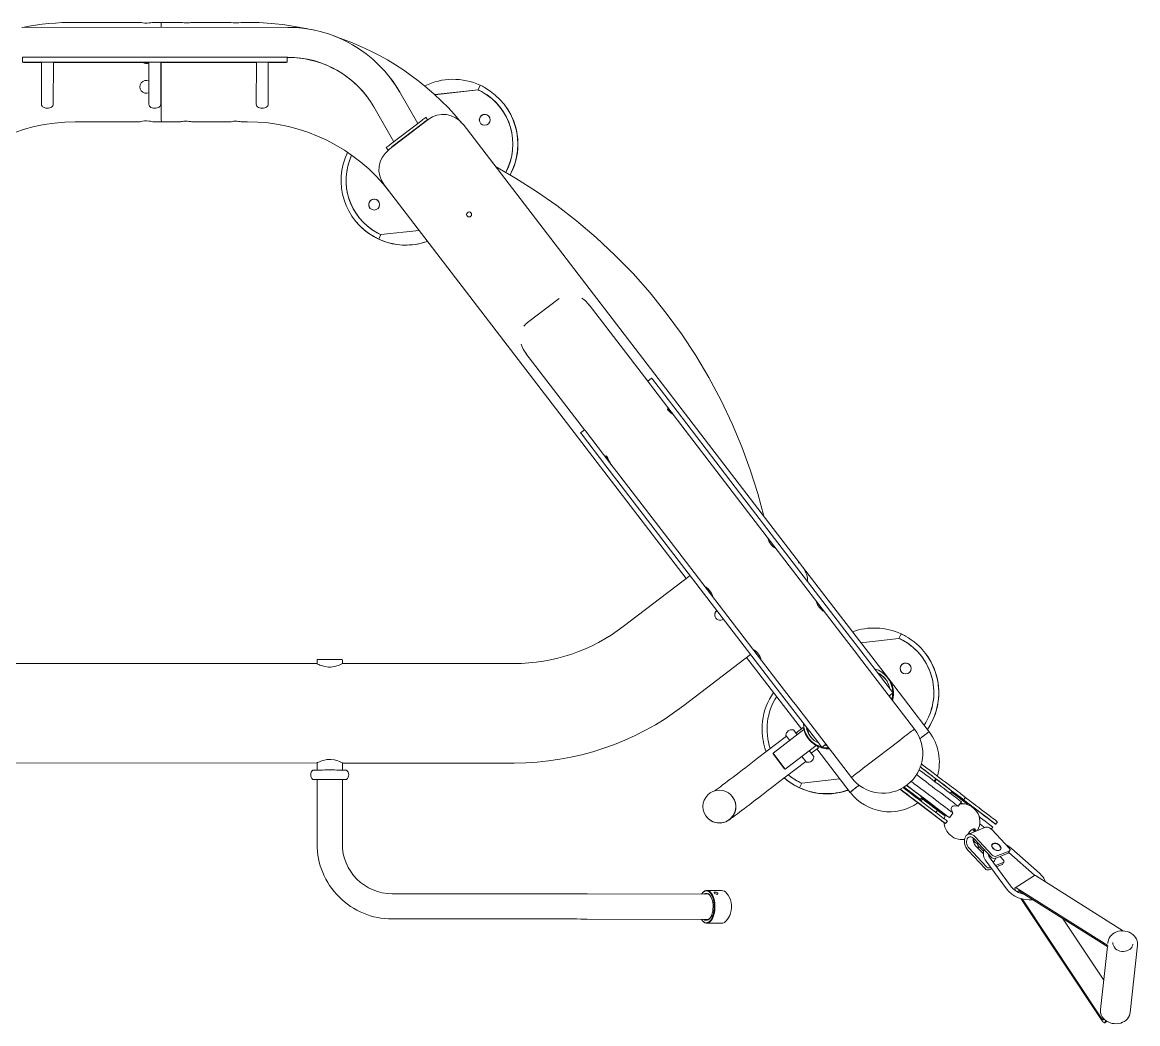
# Model space of a CAD drawing. Header units: millimetres. Extents: x 24547 to 62889, y 34568 to 56011.
# Drawn here: x 57036 to 58156, y 47545 to 48551 of the extents above; entities that cross this region are included whole.
import ezdxf

# ---------------------------------------------------------------- set-up
doc = ezdxf.new("R2010")
doc.units = ezdxf.units.MM

# ---------------------------------------------------------------- blocks, each defined once
blk = doc.blocks.new('kgjhf')
at = {"linetype": 'Continuous', "lineweight": 0}
for p, q in [((71.3, 209), (71.3, -121.1)), ((171.3, -121.1), (171.3, 209)), ((-568.1, -91.7), (-568.1, 175.5)), ((-533, 174.8), (-538, 174.8)), ((-537.9, 174.8), (-537.9, 175.3)), ((-538.1, 149.9), (-538.1, -66.1)), ((-533.1, 149.9), (-533.1, -66.1)), ((-491, 155.9), (-533, 155.8)), ((-533, 143.8), (-490.9, 143.9)), ((-532.8, 47.8), (-532.8, 143.8)), ((-573.1, 121.9), (-573.1, 56.8)), ((-473.1, 56.8), (-473.1, 121.9)), ((-491, 47.9), (-533, 47.8)), ((-573.1, 43.9), (-573.1, 35.3)), ((-573.1, 35.3), (-573.1, 15.7)), ((-533, 35.8), (-490.9, 35.9)), ((-532.8, -60.2), (-532.8, 35.8)), ((-498.3, 35.4), (-532.8, 35.4)), ((-532.8, 35.4), (-498.3, 35.4)), ((-473.1, 35.3), (-473.1, 43.9)), ((-473.1, 15.7), (-473.1, 35.3)), ((-573.1, 4.8), (-573.1, -34.3)), ((-473.1, -34.3), (-473.1, 4.8)), ((-573.1, -45.2), (-573.1, -51.3)), ((-473.1, -51.3), (-473.1, -45.2)), ((-491, -60.1), (-533, -60.2)), ((-533, -72.2), (-490.9, -72.1)), ((-538, -91.2), (-533, -91.2)), ((-537.9, -91.9), (-537.9, -91.2)), ((71.5, -121.3), (67.8, -121.3)), ((71.4, -121.1), (71.5, -121.3)), ((171.2, -121.3), (171.3, -121.1)), ((178.3, -121.3), (171.2, -121.3)), ((252.6, -121.3), (187.8, -121.3)), ((67.8, -146.7), (71.5, -146.7)), ((71.3, -147), (71.3, -319.5)), ((171.2, -146.7), (178.3, -146.7)), ((171.3, -146.9), (171.2, -146.7)), ((171.3, -319.5), (171.3, -147)), ((187.8, -146.7), (252.6, -146.7)), ((-374.6, -158.9), (-374.7, -158.8)), ((-488.1, -178.3), (-453.2, -198.5)), ((-14.3, -492.1), (-409.9, -188.5)), ((-364.1, -223.7), (-359.8, -185.3)), ((-359.8, -185.3), (-355.3, -183.2)), ((-517.2, -194.9), (-517, -195)), ((-445, -193.1), (-475.4, -232.8)), ((-450.3, -194.7), (-474.6, -226.4)), ((-472.3, -228.2), (-447.9, -196.5)), ((-447.2, -190.7), (-444.8, -192.6)), ((-444.8, -192.6), (-444.6, -192.7)), ((302.6, -196.7), (302.6, -361.2)), ((328, -361.2), (328, -196.7)), ((-502.9, -204.5), (-471.6, -222.5)), ((-458.8, -210.8), (-461.2, -214)), ((-461.2, -214), (-458.8, -210.9)), ((-475.3, -232.2), (-477.7, -230.4)), ((-475.3, -232.2), (-475.1, -232.4)), ((-500.5, -239.4), (-505.4, -283)), ((-500.4, -239.4), (-505.3, -283)), ((-470.8, -267.9), (-34.5, -602.7)), ((-382.2, -275.4), (-382.2, -275.4)), ((-378.1, -272.6), (-378.1, -272.6)), ((-505.4, -283), (-509.9, -285.1)), ((-505.3, -283), (-505.4, -283)), ((-490.4, -309.5), (-490.3, -309.6)), ((-295.7, -364.4), (-271.4, -332.7)), ((-163.7, -390.1), (-240.4, -331.2)), ((-160.6, -386.1), (-163.7, -390.1)), ((-162.7, -390.9), (-163.7, -390.1)), ((-130.5, -415.5), (-162.7, -390.9)), ((-160.6, -386.1), (-159.6, -386.9)), ((-127.5, -411.6), (-159.6, -386.9)), ((-289.1, -394.7), (-212.4, -453.5)), ((302.7, -392.6), (303.1, -514.6)), ((328.5, -514.6), (328.1, -392.6)), ((-137.3, -412.1), (-136.8, -411.5)), ((-38.5, -479.8), (-127.5, -411.6)), ((-41.6, -483.8), (-130.5, -415.5)), ((34.1, -429), (-17.3, -496.1)), ((-212.4, -453.5), (-215.4, -457.5)), ((-214.4, -458.3), (-215.4, -457.5)), ((-182.3, -483), (-214.4, -458.3)), ((-212.4, -453.5), (-211.4, -454.3)), ((-179.2, -479), (-211.4, -454.3)), ((-184.7, -473.9), (-184.3, -473.4)), ((-90.3, -547.2), (-179.2, -479)), ((92.5, -580.4), (-38.5, -479.8)), ((-93.3, -551.2), (-182.3, -483)), ((89.5, -584.3), (-41.6, -483.8)), ((62, -557), (113.5, -489.9)), ((225.1, -512.6), (225, -512.5)), ((299.3, -513.1), (299.3, -527.6)), ((302.6, -508.1), (302.2, -508.4)), ((329.3, -508.3), (328.9, -508)), ((332.3, -527.5), (332.3, -513)), ((302.4, -533.1), (301.8, -532.6)), ((332.3, -527.6), (332.3, -527.5)), ((40.8, -647.8), (-90.3, -547.2)), ((205, -538.7), (205, -538.8)), ((37.8, -651.8), (-93.3, -551.2)), ((136.9, -608.1), (65.1, -553)), ((166.5, -564), (144.3, -593)), ((113.2, -596.2), (92.5, -580.4)), ((161.4, -579.6), (137.6, -610.6)), ((162.1, -579.6), (161.4, -579.6)), ((177.3, -591.8), (161.4, -579.6)), ((162.1, -579.6), (177.2, -591.1)), ((110.2, -600.2), (89.5, -584.3)), ((144, -592.8), (148.6, -596.3)), ((153.5, -622.8), (177.3, -591.8)), ((169.7, -612.5), (191.9, -583.5)), ((177.3, -591.8), (177.2, -591.1)), ((-34.5, -602.7), (-34, -603)), ((-34, -603.1), (-26.1, -609.1)), ((-33.9, -603.1), (-33.5, -603.4)), ((112.5, -602), (110.2, -600.2)), ((185.8, -658.3), (112.5, -602)), ((151.2, -625.4), (113.2, -596.2)), ((141.1, -602.5), (135.6, -609.7)), ((142.8, -603.8), (138.2, -600.3)), ((-26.1, -609.1), (85, -694.4)), ((-14.7, -614), (-11.3, -614.2)), ((137.3, -610.9), (135.6, -609.7)), ((146.8, -615.2), (146.2, -614.7)), ((146.3, -615.3), (146.2, -615.3)), ((146.5, -615.5), (146.3, -615.4)), ((146.9, -615.8), (146.5, -615.5)), ((146.9, -615.8), (146.5, -615.5)), ((164.2, -620.2), (158.7, -616)), ((164.5, -608.5), (170, -612.7)), ((187.2, -646.8), (191.6, -608.4)), ((191.6, -608.4), (196.1, -606.3)), ((144.5, -617.1), (144.8, -617.3)), ((154.5, -627.9), (151.2, -625.4)), ((153.4, -623.3), (153.1, -622.8)), ((155.8, -625.1), (153.4, -623.3)), ((155.8, -625.1), (161.3, -618)), ((200.7, -657.1), (157, -623.6)), ((152.4, -632.7), (155.5, -628.7)), ((155.5, -628.7), (154.5, -627.9)), ((61.5, -663.7), (40.8, -647.8)), ((58.5, -667.7), (37.8, -651.8)), ((50.3, -667.7), (46, -706.1)), ((50.3, -667.7), (46, -706.1)), ((98.6, -698.5), (58.5, -667.7)), ((63.8, -665.5), (61.5, -663.7)), ((63.8, -665.5), (137.1, -721.7)), ((173.5, -674), (149.2, -705.8)), ((173.5, -674), (149.2, -705.8)), ((85.4, -694.6), (85.4, -694.7)), ((85.5, -694.7), (86.4, -695.4)), ((87, -692.7), (86.7, -692.5)), ((46, -706.1), (41.4, -708.2)), ((46, -706.1), (46, -706.1)), ((86.4, -695.4), (139.8, -736.4)), ((99.7, -699.3), (98.6, -698.5)), ((100.7, -700.1), (99.7, -699.3)), ((100.7, -700.1), (103.7, -696.1)), ((195.7, -711.5), (194.6, -712.3)), ((229.7, -749.5), (197.6, -707.1)), ((205.3, -729.3), (207.7, -727.5)), ((207.4, -730.2), (209.3, -727.9)), ((61, -732.6), (61.1, -732.7)), ((210.5, -734.2), (210.5, -734.2)), ((187, -743.1), (189.3, -741.4)), ((205.8, -767.6), (187.2, -743)), ((213.4, -740.1), (213.5, -740)), ((220.9, -743.3), (218.6, -744.9)), ((231.2, -751.4), (229.7, -749.5)), ((201.7, -757.7), (200.3, -758.8)), ((214.6, -765.5), (214.2, -762)), ((218.4, -758.9), (221.5, -760.3)), ((221.5, -760.3), (226.2, -756.8)), ((229.7, -754.8), (232, -752.9)), ((205.7, -772.9), (208.1, -771.1)), ((210.2, -768.8), (214.6, -765.5)), ((212.1, -769.6), (211.1, -768.2)), ((212.4, -774.8), (212.9, -774.4)), ((242.9, -775.4), (236, -792.5)), ((237.8, -779.9), (240.2, -782.1)), ((242.2, -777.1), (241.2, -776.2)), ((242.7, -775.8), (242.1, -775.8)), ((263.7, -799.8), (245.4, -782.7)), ((247.4, -781.6), (265.8, -798.7)), ((249.4, -780.7), (250.4, -782)), ((251.4, -781.3), (251.4, -781.3)), ((251.4, -781.3), (251.4, -781.3)), ((251.7, -783.7), (252.2, -784.4)), ((254.3, -783.1), (262.6, -790.9)), ((275.3, -793.7), (256.9, -776.6)), ((259, -775.5), (277.3, -792.7)), ((254.7, -786.2), (259.9, -791.1)), ((255, -786.4), (256.6, -785.2)), ((297.6, -814.1), (269.7, -793.6)), ((230.3, -805.1), (232.7, -803.3)), ((235.6, -800.5), (237.6, -798.9)), ((256.8, -816.9), (238.5, -799.8)), ((254.2, -799.2), (253.3, -799.7)), ((259.7, -816.8), (264.9, -803.8)), ((261.7, -815.7), (267, -802.7)), ((266.6, -803.6), (270, -801.8)), ((266.7, -797.6), (294.6, -818.1)), ((271.2, -810.7), (274.3, -803.2)), ((273.3, -809.7), (275.5, -804.1)), ((276.2, -798.4), (276.5, -797.7)), ((277.5, -799.3), (278.5, -796.6)), ((257.7, -808.2), (258.7, -807.7)), ((259.1, -817.5), (261.1, -816.5)), ((284, -842.2), (261.1, -816.5)), ((268.4, -810.9), (265, -807.7)), ((270.6, -811.5), (272.6, -810.4)), ((257, -819.3), (281.8, -847.2)), ((296.5, -822.9), (284.1, -842.2)), ((354.5, -916), (296.7, -823.9)), ((355.8, -915.9), (300, -827)), ((307.5, -828.7), (430.4, -910.5)), ((307.8, -829.9), (427.3, -909.4)), ((340, -931.9), (284.2, -843.2)), ((327.2, -870.3), (389.5, -911.9)), ((352.7, -915.9), (351, -916.1)), ((418.8, -908.6), (355.6, -915.6)), ((429.6, -913.6), (431.6, -913.4)), ((430.7, -915.3), (432.2, -913.1)), ((353.3, -941), (353.7, -941)), ((354.3, -945.9), (422, -938.5)), ((422, -938.5), (422.3, -938.4)), ((354.3, -945.9), (353.9, -946))]:
    blk.add_line(p, q, dxfattribs=at)
at = {"linetype": 'Continuous', "lineweight": 0, "flags": 128}
for points in [[(-538, 174.8), (-538, 174.6), (-538, 174.1), (-538, 173.2), (-538, 172), (-538.1, 170.4), (-538.1, 168.6), (-538.1, 166.4), (-538.1, 164.1), (-538.1, 161.5), (-538.1, 158.8), (-538.1, 155.9), (-538.1, 152.9), (-538.1, 149.9)], [(-532.8, 155.8), (-532.8, 158.6), (-532.9, 161.3), (-532.9, 163.9), (-532.9, 166.3), (-532.9, 168.4), (-532.9, 170.3), (-532.9, 171.9), (-532.9, 173.1), (-532.9, 174), (-533, 174.6), (-533, 174.8), (-533, 174.6), (-533, 174.1), (-533, 173.2), (-533, 172), (-533.1, 170.4), (-533.1, 168.6), (-533.1, 166.4), (-533.1, 164.1), (-533.1, 161.5), (-533.1, 158.8), (-533.1, 155.9), (-533.1, 152.9), (-533.1, 149.9)], [(-491, 143.9), (-490, 144), (-489.1, 144.4), (-488.5, 144.9), (-488, 145.6), (-487.5, 146.4), (-487.2, 147.4), (-487, 148.7), (-486.9, 150), (-487, 151.3), (-487.2, 152.5), (-487.7, 153.8), (-488.3, 154.6), (-488.9, 155.2), (-489.8, 155.6), (-490.7, 155.9), (-491, 155.8)], [(-533, 90.3), (-533, 90.5), (-533, 91), (-533, 91.9), (-532.9, 93), (-532.9, 94.3), (-532.9, 95.8), (-532.9, 97.2), (-532.9, 98.5), (-533, 99.7), (-533, 100.5), (-533, 101.1), (-533, 101.3), (-533, 101.1), (-533, 100.6), (-533, 99.7), (-533, 98.6), (-533, 97.2), (-533, 95.8), (-533, 94.4), (-533, 93.1), (-533, 91.9), (-533, 91), (-533, 90.5), (-533, 90.3)], [(-573.1, 56.8), (-573.1, 56.5), (-572.8, 55.5), (-572.6, 53.9), (-572.4, 51.9), (-572.3, 49.7), (-572.5, 47.7), (-572.7, 45.9), (-573, 44.6), (-573.1, 43.9), (-573.1, 43.9)], [(-473.2, 43.9), (-473.2, 44), (-473.4, 44.7), (-473.7, 46.1), (-473.9, 47.9), (-474, 50.1), (-474, 52.2), (-473.7, 54.1), (-473.5, 55.6), (-473.2, 56.6), (-473.1, 56.8), (-473.1, 56.8)], [(-491, 35.9), (-490, 36), (-489.1, 36.4), (-488.5, 36.9), (-488, 37.6), (-487.5, 38.4), (-487.2, 39.4), (-487, 40.7), (-486.9, 42), (-487, 43.3), (-487.2, 44.5), (-487.7, 45.8), (-488.3, 46.6), (-488.9, 47.2), (-489.8, 47.6), (-490.7, 47.9), (-491, 47.8)], [(-473.1, 35.3), (-473.1, 35.3), (-473.3, 35.3), (-473.9, 35.3), (-474.8, 35.4), (-476.1, 35.4), (-477.6, 35.4), (-479.5, 35.4), (-481.7, 35.4), (-484.1, 35.4), (-486.6, 35.4), (-489.4, 35.4), (-492.3, 35.4), (-495.3, 35.4), (-498.3, 35.4)], [(-498.3, 35.4), (-495.3, 35.4), (-492.3, 35.4), (-489.4, 35.4), (-486.6, 35.4), (-484.1, 35.4), (-481.7, 35.4), (-479.5, 35.4), (-477.6, 35.4), (-476.1, 35.4), (-474.8, 35.4), (-473.9, 35.3), (-473.3, 35.3), (-473.1, 35.3), (-473.1, 35.3)], [(-573.1, 15.7), (-573.1, 15.7), (-573, 15.1), (-572.8, 13.9), (-572.6, 12.3), (-572.6, 10.5), (-572.6, 8.7), (-572.8, 7.1), (-573, 5.8), (-573.1, 5), (-573.1, 4.8), (-573.1, 4.8)], [(-473.1, 4.8), (-473.2, 5.1), (-473.4, 6), (-473.6, 7.4), (-473.8, 9.1), (-473.8, 10.9), (-473.7, 12.7), (-473.5, 14.1), (-473.3, 15.2), (-473.2, 15.8), (-473.2, 15.7)], [(-533, -17.7), (-533, -17.5), (-533, -17), (-533, -16.1), (-533, -15), (-532.9, -13.7), (-532.9, -12.2), (-532.9, -10.8), (-533, -9.5), (-533, -8.3), (-533, -7.5), (-533, -6.9), (-533, -6.7), (-533, -6.9), (-533, -7.4), (-533, -8.3), (-533, -9.4), (-533, -10.8), (-533, -12.2), (-533, -13.6), (-533, -14.9), (-533, -16.1), (-533, -17), (-533, -17.5), (-533, -17.7)], [(-473.1, -45.2), (-473.2, -44.9), (-473.4, -44), (-473.6, -42.6), (-473.8, -40.9), (-473.8, -39.1), (-473.7, -37.3), (-473.5, -35.9), (-473.3, -34.8), (-473.2, -34.2), (-473.2, -34.3)], [(-538.1, -66.1), (-538.1, -69.1), (-538.1, -72.1), (-538.1, -75), (-538.1, -77.7), (-538.1, -80.3), (-538.1, -82.7), (-538.1, -84.8), (-538.1, -86.7), (-538, -88.3), (-538, -89.5), (-538, -90.5), (-538, -91), (-538, -91.2), (-538, -91.2)], [(-533.1, -66.1), (-533.1, -69.1), (-533.1, -72.1), (-533.1, -75), (-533.1, -77.7), (-533.1, -80.3), (-533.1, -82.7), (-533.1, -84.8), (-533.1, -86.7), (-533, -88.3), (-533, -89.5), (-533, -90.5), (-533, -91), (-533, -91.2), (-533, -91), (-532.9, -90.5), (-532.9, -89.6), (-532.9, -88.4), (-532.9, -86.8), (-532.9, -85), (-532.9, -82.9), (-532.9, -80.5), (-532.9, -77.9), (-532.8, -75.2), (-532.8, -72.3), (-532.8, -72.2)], [(-491, -72.1), (-490, -72), (-489.1, -71.6), (-488.5, -71.1), (-488, -70.4), (-487.5, -69.6), (-487.2, -68.6), (-487, -67.3), (-486.9, -66), (-487, -64.7), (-487.2, -63.5), (-487.7, -62.2), (-488.3, -61.4), (-488.9, -60.8), (-489.8, -60.4), (-490.7, -60.1), (-491, -60.2)], [(67.3, -134), (67.3, -131.9), (67.3, -129.9), (67.3, -128), (67.3, -126.3), (67.3, -124.8), (67.3, -123.6), (67.3, -122.7), (67.3, -122.1), (67.3, -121.8), (67.3, -121.8)], [(71.4, -147), (71.3, -147), (71.7, -146.2), (72.6, -144.3), (73.1, -142.9), (73.7, -141.2), (74.3, -139.2), (74.7, -137), (74.9, -134.9), (74.9, -132.7), (74.4, -129.1), (73.4, -125.8), (72.8, -124.2), (72.2, -122.9), (71.8, -121.9), (71.5, -121.3), (71.3, -121), (71.3, -121.1)], [(171.3, -121.1), (171.3, -121), (170.9, -121.8), (170, -123.7), (169.4, -125.1), (168.8, -126.8), (168.3, -128.7), (167.8, -131), (167.6, -133), (167.7, -135.2), (168.2, -138.9), (169.2, -142.2), (169.8, -143.7), (170.4, -145.1), (170.8, -146.1), (171.2, -146.8), (171.3, -147), (171.3, -147)], [(178.3, -150.4), (178.3, -150.4), (178.3, -150), (178.3, -149.3), (178.3, -148.2), (178.3, -146.8), (178.3, -145.1), (178.3, -143.2), (178.3, -141.1), (178.2, -138.8), (178.2, -136.4), (178.2, -134), (178.2, -131.5), (178.2, -129.1), (178.3, -126.9), (178.3, -124.7), (178.3, -122.8), (178.3, -121.2), (178.3, -119.8), (178.3, -118.7), (178.3, -118), (178.3, -117.7), (178.3, -117.6)], [(178.5, -117.1), (178.5, -117.1), (178.4, -117.3)], [(187.8, -117.6), (187.8, -117.7), (187.8, -118), (187.8, -118.7), (187.8, -119.8), (187.8, -121.2), (187.8, -122.8), (187.8, -124.7), (187.8, -126.9), (187.7, -129.1), (187.7, -131.5), (187.7, -134), (187.7, -136.4), (187.7, -138.8), (187.8, -141.1), (187.8, -143.2), (187.8, -145.1), (187.8, -146.8), (187.8, -148.2), (187.8, -149.3), (187.8, -150), (187.8, -150.4), (187.8, -150.4)], [(187.9, -146.7), (187.9, -147.1), (187.8, -147.5), (187.8, -147.5), (187.8, -147.1), (187.8, -146.4), (187.8, -145.3), (187.8, -143.9), (187.8, -142.3), (187.8, -140.4), (187.8, -138.4), (187.8, -136.2), (187.8, -134), (187.8, -131.7), (187.8, -129.6), (187.8, -127.6), (187.8, -125.7), (187.8, -124.1), (187.8, -122.7), (187.8, -121.6), (187.8, -120.9), (187.8, -120.6), (187.8, -120.6), (187.9, -121), (187.9, -121.3)], [(67.3, -146.2), (67.3, -146.2), (67.3, -145.9), (67.3, -145.3), (67.3, -144.4), (67.3, -143.2), (67.3, -141.7), (67.3, -139.9), (67.3, -138), (67.3, -136), (67.3, -134)], [(-458.8, -210.9), (-457.9, -209.7), (-457.1, -208.7), (-456.4, -207.8), (-455.9, -207.1), (-455.5, -206.6), (-455.4, -206.5), (-455.6, -206.6), (-455.9, -207.1), (-456.4, -207.7), (-457.1, -208.6), (-457.9, -209.7), (-458.8, -210.8)], [(-461.2, -214), (-462.1, -215.1), (-462.9, -216.2), (-463.6, -217.1), (-464.1, -217.8), (-464.5, -218.2), (-464.6, -218.4), (-464.4, -218.2), (-464.1, -217.8), (-463.6, -217.1), (-462.9, -216.2), (-462.1, -215.2), (-461.2, -214)], [(-428.3, -300.5), (-416.7, -320.7), (-403.3, -341.7), (-389, -362.1), (-373.7, -381.9), (-356.9, -401.7), (-339.2, -420.6), (-320.6, -438.8), (-301.2, -456), (-281, -472.2), (-260, -487.6), (-238.4, -501.9), (-216.1, -515.1), (-193.2, -527.3), (-169.7, -538.4), (-146.7, -548), (-123.3, -556.6), (-99.5, -564.1), (-76.9, -570.1)], [(302.6, -361.2), (302.6, -363.6), (302.6, -368), (302.6, -372.4), (302.6, -376.8), (302.6, -381.1), (302.7, -385.2), (302.7, -389.3), (302.7, -392.6)], [(328.1, -392.6), (328.1, -390.5), (328.1, -386.5), (328, -382.4), (328, -378.1), (328, -373.8), (328, -369.4), (328, -365), (328, -361.2)], [(-132.5, -414.8), (-133.3, -414.4), (-135.3, -413.4), (-136.8, -412.5), (-137.4, -411.9), (-137.2, -411.5), (-136.8, -411.5)], [(-184.7, -473.9), (-184.8, -473.8), (-184.7, -473.3), (-184, -473.5), (-183, -474.4), (-181.8, -475.7), (-180.4, -477.2)], [(-5.7, -512.1), (-5.6, -511.9), (-5.5, -511.7), (-5.4, -511.6), (-5.4, -511.6), (-5.4, -511.6), (-5.5, -511.7), (-5.6, -511.8), (-5.8, -512.1)], [(329.3, -508.3), (329.9, -508.8), (331, -509.9), (331.8, -511), (332.2, -512.2), (332.2, -513.4), (331.9, -514.5), (331.3, -515.7), (330.3, -516.8), (329.1, -517.8), (327.5, -518.7), (325.7, -519.5), (323.7, -520.2), (321.5, -520.7), (319.2, -521), (316.8, -521.2), (314.4, -521.2), (312, -521), (309.7, -520.6), (307.5, -520.1), (305.5, -519.5), (303.8, -518.7), (302.2, -517.7), (301, -516.7), (300.1, -515.6), (299.5, -514.5), (299.3, -513.3), (299.4, -512.1), (299.8, -510.9), (300.6, -509.8), (301.8, -508.7), (302.2, -508.4)], [(303, -507.8), (302.1, -508.5), (301, -509.5), (300.2, -510.7), (299.8, -511.8), (299.8, -513), (300.1, -514.2), (300.7, -515.3), (301.7, -516.4), (303, -517.4), (304.6, -518.3), (306.4, -519.1), (308.5, -519.7), (310.7, -520.1), (313, -520.4), (315.4, -520.5), (317.7, -520.5), (320.1, -520.2), (322.3, -519.8), (324.4, -519.2), (326.3, -518.5), (328, -517.7), (329.4, -516.7), (330.5, -515.6), (331.3, -514.5), (331.7, -513.3), (331.7, -512.1), (331.4, -511), (330.8, -509.8), (329.8, -508.7), (328.5, -507.8), (328.4, -507.7)], [(328.4, -510.1), (329, -511.1), (329.3, -512.2), (329.3, -513.3), (328.9, -514.4), (328.1, -515.4), (327, -516.3), (325.7, -517.2), (324, -517.9), (322.2, -518.5), (320.2, -519), (318.1, -519.2), (315.9, -519.3), (313.7, -519.3), (311.6, -519), (309.6, -518.6), (307.7, -518), (306, -517.3), (304.6, -516.5), (303.5, -515.6), (302.7, -514.6), (302.3, -513.5), (302.2, -512.4), (302.4, -511.3), (303, -510.3), (303, -510.2)], [(303, -511.5), (302.8, -511.9), (302.7, -513), (302.8, -514.1), (303.3, -515.1), (304.2, -516.1), (305, -516.8)], [(326.5, -516.7), (327.2, -516.1), (328.1, -515.1), (328.7, -514.1), (328.9, -513), (328.7, -511.9), (328.4, -511.4)], [(199.3, -520.9), (199, -521.3), (197.9, -522.8), (196.5, -524.6), (195, -526.6), (193.3, -528.9), (191.5, -531.3), (189.6, -533.8), (187.5, -536.6), (185.3, -539.5), (183, -542.5), (180.6, -545.6), (178.1, -548.8), (175.6, -552.2), (173, -555.5), (170.4, -558.9), (167.8, -562.4), (166.5, -564)], [(301.9, -524), (301.6, -523.6), (301.3, -523.1), (301.1, -522.5), (301, -521.8), (300.9, -521.2), (301, -520.7), (301.2, -520.4), (301.5, -520.3), (301.8, -520.5), (302.2, -520.8), (302.5, -521.2), (302.8, -521.8), (303, -522.4), (303.1, -523.1), (303, -523.6), (302.8, -524), (302.5, -524.2), (302.2, -524.1), (301.9, -524)], [(191.9, -583.5), (193.3, -581.7), (195.9, -578.2), (198.6, -574.8), (201.1, -571.4), (203.7, -568.1), (206.2, -564.9), (208.5, -561.7), (210.9, -558.7), (213.1, -555.8), (215.2, -553), (217.1, -550.4), (219, -548), (220.7, -545.7), (222.2, -543.7), (223.6, -541.8), (224.9, -540.2), (225.9, -538.7), (226.8, -537.5), (227.6, -536.4), (227.7, -536.4)], [(329.8, -532.5), (329.5, -532.8), (329.4, -532.9)], [(57.7, -560.8), (57.9, -560.6), (58, -560.4), (58.1, -560.3), (58.1, -560.3), (58.1, -560.3), (58, -560.4), (57.9, -560.5), (57.7, -560.8)], [(-53.7, -574.5), (-53.9, -574.7), (-54, -574.9), (-54, -575), (-54.1, -575), (-54, -575), (-54, -574.9), (-53.8, -574.8), (-53.6, -574.5)], [(145, -617.5), (144.5, -617.1), (142.6, -615.9), (140.9, -615), (139.5, -614.4), (138.7, -614.1), (138.7, -614.1), (139.4, -614.3), (140.8, -614.9), (142.6, -615.9), (144.5, -617.1), (144.9, -617.5)], [(146.3, -615.4), (146.6, -615.6), (147.4, -616.2), (148.1, -616.8), (148.5, -617.3), (148.8, -617.5), (148.7, -617.4), (148.4, -617.1), (147.9, -616.6), (147.1, -616), (146.3, -615.3), (146.3, -615.3)], [(9.8, -623.2), (9.6, -623.4), (9.5, -623.6), (9.4, -623.7), (9.4, -623.7), (9.4, -623.7), (9.5, -623.6), (9.6, -623.5), (9.8, -623.2)], [(153.5, -633.4), (153.4, -632.9), (153.3, -631.6)], [(185.8, -658.3), (185.8, -658.3), (185.5, -658.6), (185.1, -659.2), (184.4, -660), (183.5, -661.1), (182.5, -662.5), (181.2, -664.1), (179.9, -665.8), (178.4, -667.7), (176.8, -669.8), (175.2, -671.9), (173.5, -674)], [(185.8, -658.3), (185.8, -658.3), (185.5, -658.6), (185.1, -659.2), (184.4, -660), (183.5, -661.1), (182.5, -662.5), (181.2, -664.1), (179.9, -665.8), (178.4, -667.7), (176.8, -669.8), (175.2, -671.9), (173.5, -674)], [(85.4, -694.7), (85.7, -694.9), (86.6, -695.5), (87.3, -696), (87.9, -696.3), (88.1, -696.5), (88.1, -696.5), (87.7, -696.2), (87.1, -695.9), (86.3, -695.3), (85.5, -694.7), (85.5, -694.7)], [(102.9, -697.2), (104.2, -697), (104.8, -696.9)], [(149.2, -705.8), (147.5, -707.9), (145.9, -710.1), (144.3, -712.1), (142.9, -714), (141.5, -715.8), (140.3, -717.4), (139.3, -718.8), (138.4, -719.9), (137.8, -720.8), (137.4, -721.4), (137.1, -721.7), (137.1, -721.7)], [(149.2, -705.8), (147.5, -707.9), (145.9, -710.1), (144.3, -712.1), (142.9, -714), (141.5, -715.8), (140.3, -717.4), (139.3, -718.8), (138.4, -719.9), (137.8, -720.8), (137.4, -721.4), (137.1, -721.7), (137.1, -721.7)], [(199.3, -721.3), (198.1, -719.7), (197, -718.3), (196, -716.9), (195.1, -715.8), (194.4, -714.8), (193.8, -714), (193.5, -713.6)], [(193.6, -713.8), (194.3, -714.8), (196.7, -717.9), (199.1, -721.1)], [(205.4, -729.2), (206.2, -730.3), (208.4, -733.1), (210.4, -735.9), (212.4, -738.5), (214.2, -740.9), (215.9, -743.1), (217.5, -745.2), (218.8, -747), (220.1, -748.6), (221.1, -750), (221.9, -751.1), (222.5, -751.9), (222.9, -752.5), (223.1, -752.8), (223.1, -752.7), (222.9, -752.4), (222.4, -751.9), (221.8, -751), (220.9, -749.9), (219.8, -748.5), (218.6, -746.8), (217.2, -745), (215.6, -742.9), (213.9, -740.6), (212, -738.2), (210, -735.6), (208, -732.8), (205.8, -730), (203.6, -727.1), (201.4, -724.1), (199.1, -721.1), (196.8, -718.1), (194.6, -715.2), (193.6, -713.8)], [(193.6, -713.8), (194.1, -714.4), (195.7, -716.6), (197.4, -718.9), (199.2, -721.2)], [(201.6, -719.4), (200.5, -717.9), (199.4, -716.5), (198.4, -715.1), (197.5, -713.9), (196.8, -713), (196.2, -712.2), (195.8, -711.7), (195.7, -711.5), (195.7, -711.6), (196, -712), (196.5, -712.6), (197.2, -713.5), (198, -714.6), (199, -715.9), (200.1, -717.3), (201.2, -718.8), (202.3, -720.3), (203.5, -721.8), (204.5, -723.2), (205.5, -724.4), (206.3, -725.5), (207, -726.4), (207.4, -727), (207.7, -727.4), (207.7, -727.4), (207.6, -727.2), (207.2, -726.7), (206.6, -726), (205.8, -725), (204.9, -723.8), (203.9, -722.4), (202.8, -720.9), (201.6, -719.4)], [(195.9, -710.3), (197.8, -712.8), (200.2, -716), (202.7, -719.3), (205.1, -722.5), (207.5, -725.6), (209.9, -728.8), (212.2, -731.8), (214.4, -734.8), (216.6, -737.6), (218.6, -740.2), (220.5, -742.7), (222.2, -745), (223.8, -747.1), (225.2, -749), (226.5, -750.6), (227.5, -752), (228.4, -753.1), (229, -753.9), (229.4, -754.5), (229.6, -754.7), (229.7, -754.8)], [(197.4, -707.3), (197.8, -707.9), (200.2, -711), (202.6, -714.2), (205.1, -717.4), (207.5, -720.7), (209.9, -723.8), (212.3, -727), (214.6, -730), (216.8, -733), (219, -735.8), (221, -738.4), (222.9, -740.9), (224.6, -743.2), (226.2, -745.3), (227.6, -747.2), (228.9, -748.8), (229.9, -750.2), (230.8, -751.3), (231.4, -752.1), (231.8, -752.7), (232, -752.9), (232, -752.9), (231.8, -752.6), (231.3, -752)], [(197.6, -707.2), (198.1, -707.9), (199.1, -709.3), (200, -710.4), (200.7, -711.4), (201.2, -712), (201.5, -712.4), (201.5, -712.4), (201.3, -712.2), (200.9, -711.6), (200.2, -710.8), (199.4, -709.7), (198.5, -708.5), (197.5, -707.2)], [(201.7, -719.5), (200.8, -718.4), (200.1, -717.4), (199.4, -716.5), (199, -715.9), (198.7, -715.5), (198.6, -715.4), (198.8, -715.7), (199.2, -716.2), (199.8, -716.9), (200.5, -717.9), (201.3, -718.9), (202.1, -720.1), (203, -721.1), (203.7, -722.1), (204.2, -722.8), (204.6, -723.3), (204.8, -723.5), (204.7, -723.5), (204.4, -723.1), (203.9, -722.4), (203.3, -721.6), (202.5, -720.6), (201.7, -719.5)], [(172.1, -728.5), (173.9, -731), (176.3, -734.1), (178.8, -737.4), (181.2, -740.6), (183.6, -743.7), (186, -746.9), (188.3, -749.9), (190.5, -752.9), (192.6, -755.7), (194.7, -758.4), (196.6, -760.8), (198.3, -763.1), (199.9, -765.2), (201.3, -767.1), (202.6, -768.7), (203.6, -770.1), (204.4, -771.2), (205.1, -772), (205.5, -772.6), (205.7, -772.8), (205.7, -772.9)], [(180.9, -735.1), (179.8, -733.6), (178.7, -732.2), (177.7, -730.8), (176.8, -729.6), (176, -728.7), (175.5, -727.9), (175.1, -727.4), (174.9, -727.2), (174.9, -727.2)], [(175.1, -727.6), (176.3, -729.1), (178.7, -732.3), (181.1, -735.5), (183.6, -738.8), (186, -741.9), (188.4, -745.1), (190.7, -748.1), (192.9, -751.1), (195, -753.9), (197.1, -756.5), (199, -759), (200.7, -761.3), (202.3, -763.4), (203.7, -765.3), (204.9, -766.9), (206, -768.3), (206.8, -769.4), (207.5, -770.2), (207.9, -770.8), (208.1, -771), (208.1, -771), (207.9, -770.7), (207.4, -770.1)], [(183.1, -733.2), (180.7, -730), (178.3, -726.8), (178, -726.4)], [(182.9, -723.7), (185.1, -726.7), (187.5, -729.9)], [(189.6, -718.3), (192, -721.5), (194.4, -724.7)], [(194.4, -724.7), (196.8, -727.8), (199.2, -731), (201.5, -734.1), (203.8, -737.1), (206, -740.1), (208.2, -742.9), (210.2, -745.5), (212.1, -748), (213.9, -750.4), (215.5, -752.5), (216.9, -754.4), (218.2, -756), (219.2, -757.4), (220.1, -758.5), (220.7, -759.4), (221.2, -760), (221.4, -760.3), (221.5, -760.3)], [(199.1, -721.1), (201.5, -724.3), (203.9, -727.4), (206.2, -730.6), (208.5, -733.6), (210.7, -736.5), (212.9, -739.3), (214.9, -742), (216.8, -744.5), (218.5, -746.8), (220.2, -748.9), (221.6, -750.8), (222.8, -752.4), (223.9, -753.8), (224.8, -755), (225.4, -755.8), (225.9, -756.4), (226.1, -756.7), (226.1, -756.7), (226, -756.5)], [(199.2, -721.2), (200.9, -723.5), (202.6, -725.8), (204.3, -728), (205.9, -730.1), (207.4, -732), (208.8, -733.8), (210, -735.5), (211.1, -736.9), (211.9, -738), (212.6, -738.9), (213.1, -739.6), (213.4, -739.9), (213.5, -740), (213.3, -739.8), (213, -739.3), (212.4, -738.6), (211.7, -737.6), (210.7, -736.3), (209.6, -734.8), (208.3, -733.1), (206.9, -731.2), (205.4, -729.2)], [(205.3, -729.3), (205.3, -729.3), (205.2, -729), (204.8, -728.5), (204.2, -727.8), (203.4, -726.8), (202.5, -725.6), (201.5, -724.2), (200.4, -722.8), (199.3, -721.3)], [(206.2, -728.6), (206.8, -729.4), (208.7, -731.9), (210.7, -734.6), (212.8, -737.4), (215, -740.3), (217.3, -743.3), (219.7, -746.4), (222, -749.6), (224.2, -752.4)], [(224.2, -752.4), (222.2, -749.8), (220, -746.8), (217.8, -743.9), (215.6, -741.1), (213.6, -738.3), (211.6, -735.8), (209.8, -733.3), (208.1, -731.1), (206.5, -729), (206.2, -728.6)], [(218.7, -744.9), (217.8, -743.7), (215.5, -740.6), (213.3, -737.7), (211.1, -734.9), (209.1, -732.2), (207.2, -729.7), (206.3, -728.5)], [(206.3, -728.5), (206.8, -729.2), (208.4, -731.3), (210.1, -733.6), (212, -736), (214, -738.6), (216, -741.4), (218.2, -744.2), (218.7, -744.9)], [(187, -743.1), (187, -743.1), (186.8, -742.9), (186.4, -742.4), (185.9, -741.6), (185.1, -740.6), (184.2, -739.4), (183.2, -738.1), (182.1, -736.6), (180.9, -735.1)], [(210.2, -768.8), (210.2, -768.8), (209.9, -768.5), (209.5, -767.9), (208.8, -767), (208, -765.9), (206.9, -764.5), (205.6, -762.9), (204.2, -761), (202.6, -758.9), (200.9, -756.6), (199, -754.1), (196.9, -751.4), (194.8, -748.6), (192.6, -745.7), (190.3, -742.6), (187.9, -739.5), (185.5, -736.4), (183.1, -733.2)], [(187.5, -729.9), (189.9, -733), (192.3, -736.2), (194.7, -739.3), (197, -742.3), (199.2, -745.3), (201.3, -748.1), (203.3, -750.7), (205.2, -753.2), (207, -755.6), (208.6, -757.7), (210, -759.5), (211.3, -761.2), (212.4, -762.6), (213.2, -763.7), (213.9, -764.6), (214.3, -765.2), (214.6, -765.5), (214.6, -765.5)], [(223.2, -752.8), (223.1, -752.6), (221.9, -751), (220.5, -749.1), (218.9, -747.1), (217.2, -744.8), (215.3, -742.3), (213.3, -739.7), (211.2, -736.9), (209, -733.9), (206.7, -730.9), (205.4, -729.2)], [(224.3, -752.4), (223.9, -751.9), (222.2, -749.6), (220.5, -747.3), (218.9, -745.2), (217.3, -743.1), (215.9, -741.3), (214.6, -739.5), (213.4, -738), (212.5, -736.7), (211.7, -735.7), (211.1, -734.9), (210.7, -734.4), (210.5, -734.2), (210.6, -734.3), (210.8, -734.6), (211.3, -735.2), (211.9, -736.1), (212.8, -737.2), (213.8, -738.6), (215, -740.2), (216.4, -742), (217.9, -744), (219.4, -746.1), (221.1, -748.3), (222.8, -750.5), (224.2, -752.4)], [(187.6, -743.6), (187.8, -743.5), (190.2, -742.5)], [(224.3, -752.4), (223.5, -751.4), (222.4, -749.9), (221.4, -748.6), (220.5, -747.4), (219.7, -746.4), (219.2, -745.7), (218.8, -745.2), (218.7, -745), (218.6, -744.9)], [(231.1, -751.4), (230.3, -750.4), (229.4, -749.3), (228.6, -748.1), (227.8, -747.1), (227.1, -746.2), (226.6, -745.5), (226.3, -745.1), (226.1, -744.9), (226.3, -745.1), (226.6, -745.5), (227.1, -746.2), (227.8, -747.1), (228.6, -748.2), (229.5, -749.3), (230.4, -750.5), (231.1, -751.4)], [(206.3, -766.8), (205.2, -765.3), (204.1, -763.8), (203, -762.5), (202.1, -761.3), (201.4, -760.3), (200.8, -759.5), (200.5, -759), (200.3, -758.8), (200.3, -758.8)], [(231.3, -752), (231, -751.6), (230.9, -751.4)], [(216.2, -781.6), (218.4, -784.5), (220.5, -787.3), (222.5, -790), (224.4, -792.4), (226.1, -794.6), (227.6, -796.6), (229, -798.4), (230.1, -799.9), (231.1, -801.2), (231.8, -802.1), (232.3, -802.8), (232.6, -803.2), (232.7, -803.3), (232.6, -803.1), (232.2, -802.6), (231.6, -801.8), (230.8, -800.7), (229.8, -799.3), (228.5, -797.7), (227.1, -795.8), (225.6, -793.7), (223.8, -791.4), (221.9, -788.9), (219.9, -786.2), (217.7, -783.3), (215.4, -780.4), (213.1, -777.3), (210.7, -774.1), (208.3, -770.9), (205.8, -767.6)], [(205.8, -772.8), (205.9, -773), (206.7, -774.1), (207.8, -775.5), (209.1, -777.2), (210.5, -779.1), (212.1, -781.2), (213.8, -783.4)], [(212.4, -774.8), (212.4, -774.8), (212.2, -774.5), (211.8, -774), (211.2, -773.3), (210.5, -772.3), (209.6, -771.1), (208.5, -769.7), (207.4, -768.3), (206.3, -766.8)], [(207.4, -770.1), (207.1, -769.7), (207, -769.6), (207.2, -769.8), (207.6, -770.3), (208.3, -771.1), (209.1, -772.3), (210.2, -773.7), (211.5, -775.4), (212.9, -777.3), (214.5, -779.3), (216.2, -781.6)], [(245.4, -782.7), (244.2, -781.4), (243.3, -780), (242.8, -778.5), (242.6, -777.1), (242.8, -775.8), (243.3, -774.6), (244.2, -773.6), (245.4, -772.8), (246.8, -772.2), (248.5, -771.9), (250.3, -771.8), (252.2, -772.1), (254, -772.6), (255.9, -773.4), (257.5, -774.4), (259, -775.5)], [(213.8, -783.4), (216, -786.3), (218.2, -789.1), (220.1, -791.8), (222, -794.2), (223.7, -796.4), (225.2, -798.5), (226.6, -800.2), (227.7, -801.7), (228.7, -803), (229.4, -803.9), (229.9, -804.6), (230.2, -805), (230.3, -805.1)], [(239.7, -783.3), (239.3, -783.4), (238.5, -783.3), (237.8, -783), (237.4, -782.5), (237.3, -781.7), (237.5, -780.7)], [(237.5, -780.5), (237.4, -780.9), (237.6, -781.6), (238, -782.1), (238.6, -782.3), (239.4, -782.2), (240, -782)], [(256.9, -776.6), (255.8, -775.7), (254.4, -774.9), (252.9, -774.4), (251.4, -774.1), (250, -774), (248.6, -774.2), (247.4, -774.7), (246.5, -775.3), (245.8, -776.2), (245.5, -777.2), (245.5, -778.3), (245.8, -779.4), (246.5, -780.5), (247.4, -781.6)], [(251.9, -784.2), (253.2, -785), (254.7, -786.2)], [(235.6, -800.5), (235.6, -800.4), (235.3, -800.1), (234.9, -799.5), (234.2, -798.7), (233.3, -797.5), (232.3, -796.1), (231, -794.5), (229.6, -792.6), (228, -790.5), (226.2, -788.2), (225.1, -786.7)], [(232.4, -787.3), (234, -789.3), (235.4, -791.2), (236.1, -792.1)], [(238.5, -799.8), (237.3, -798.5), (236.4, -797.1), (235.8, -795.7), (235.7, -794.3), (235.8, -793), (236, -792.5)], [(256.9, -800.5), (257.8, -801.5), (258.5, -802.7), (259, -804), (259.2, -805.3), (259.2, -806.4), (258.9, -807.5), (258.3, -808.2), (257.5, -808.6), (256.6, -808.7), (255.6, -808.5), (254.6, -807.9), (253.7, -807), (252.8, -805.9), (252.2, -804.7), (251.9, -803.4), (251.8, -802.1), (252, -801), (252.4, -800.1), (253.1, -799.5), (253.9, -799.3), (254.9, -799.3), (255.9, -799.8), (256.9, -800.5)], [(256.9, -800.7), (257.7, -801.7), (258.4, -802.8), (258.8, -804), (259, -805.2), (259, -806.4), (258.7, -807.3), (258.1, -808), (257.4, -808.4), (256.5, -808.5), (255.6, -808.2), (254.6, -807.6), (253.7, -806.8), (253, -805.8), (252.4, -804.6), (252.1, -803.4), (252, -802.2), (252.2, -801.1), (252.6, -800.3), (253.3, -799.8), (254.1, -799.5), (255, -799.6), (256, -800), (256.9, -800.7)], [(256.8, -816.9), (257.2, -817.3), (257.7, -817.5), (258.1, -817.7), (258.5, -817.7), (258.9, -817.6), (259.2, -817.4), (259.5, -817.2), (259.7, -816.8)], [(268.4, -810.9), (268.8, -811.2), (269.2, -811.5), (269.7, -811.6), (270.1, -811.6), (270.4, -811.6), (270.8, -811.4), (271, -811.1), (271.2, -810.7)], [(299.6, -823.4), (299, -823.1), (298.3, -822.8), (297.6, -822.6), (297, -822.6), (296.7, -822.7), (296.5, -823), (296.5, -823.4), (296.7, -823.9)], [(300, -827), (299.7, -826.5), (299.7, -826.1), (299.9, -825.9), (300.3, -825.7), (300.9, -825.8), (300.9, -825.8)], [(284.2, -843.2), (284, -842.7), (284, -842.3), (284.1, -842.2)], [(350.9, -916.2), (350.7, -916.2), (348.9, -916.6), (347.2, -917.3), (345.5, -918.3), (344.1, -919.6), (342.8, -921.1), (341.7, -922.8), (340.9, -924.7), (340.3, -926.7), (339.9, -928.8), (339.9, -931), (340.1, -933.2), (340.5, -935.3), (341.3, -937.4), (342.2, -939.3), (343.4, -941), (344.8, -942.6), (346.4, -943.8), (348.1, -944.8), (349.9, -945.5), (351.8, -945.9), (353.6, -946), (353.9, -946)], [(419.2, -908.6), (418.9, -908.6), (418.8, -908.6)], [(422.4, -938.4), (423.2, -938.3), (425, -937.7), (426.7, -936.9), (428.2, -935.7), (429.6, -934.4), (430.8, -932.7), (431.7, -930.9), (432.5, -929), (432.9, -926.9), (433.2, -924.7), (433.1, -922.5), (432.8, -920.4), (432.2, -918.3), (431.3, -916.3), (430.3, -914.5), (429, -912.8), (428.3, -912.1)], [(427.3, -909.4), (427.9, -909.9), (428.4, -910.3), (428.8, -910.8), (429.1, -911.3), (429.2, -911.6), (429.1, -912), (428.9, -912.2), (428.6, -912.3)], [(431.6, -913.4), (432, -913.2), (432.2, -913), (432.2, -912.7), (432.1, -912.3), (431.9, -911.9), (431.5, -911.4), (431, -911), (430.4, -910.5)], [(357.2, -923.2), (357.8, -923.8), (358.8, -925.1), (359.6, -926.6), (360.1, -928.2), (360.5, -930), (360.6, -931.7), (360.4, -933.5), (360, -935.1), (359.4, -936.6), (358.6, -938), (357.6, -939.1), (356.5, -940), (355.3, -940.6), (353.9, -941), (353.4, -941)]]:
    blk.add_lwpolyline(points, dxfattribs=at)
at = {"linetype": 'Continuous', "lineweight": 0}
for centre, radius in [((-390, -178.6), 5.5), ((-380.1, -274), 2.5), ((-475.2, -289.7), 5.5), ((215, -525.6), 16.5), ((76.2, -712.8), 5.5)]:
    blk.add_circle(centre, radius, dxfattribs=at)
for centre, radius, start, end in [((-293.1, 121.9), 180, 127.5003, 179.9992), ((-294.2, 121.9), 278.9, 169.0735, 180.0092), ((-508.3, 50.4), 6.5, 336.574, 203.6028), ((-508.3, 50.4), 6.5, 52.5014, 203.5001), ((-538.3, 50.4), 6.5, 336.1307, 33.1967), ((-568.6, -126.5), 161.9, 89.8216, 91.6114), ((-568.6, -126.5), 161.9, 89.8216, 91.6114), ((-599, -39.7), 26.4, 347.9966, 11.8324), ((-295.1, -51.4), 278, 179.9749, 193.04), ((-293.2, -51.3), 180, 179.9991, 232.4998), ((-438.1, -91.7), 130, 179.999, 240), ((-438.1, -91.7), 100, 179.9991, 240), ((-437.9, -91.9), 100, 179.9991, 232.4998), ((67.8, -121.8), 0.481, 87.3258, 159.9984), ((183.1, -120.9), 5.95, 39.7044, 140.0974), ((187, -117.6), 0.844, 10.7239, 36.589), ((81.1, -121.1), 106.8, 359.8547, 1.8317), ((252.6, -196.7), 75.4, 359.999, 90), ((-293.8, -51.6), 279.3, 198.1489, 230.0922), ((-414.3, -210.4), 65, 29.0933, 115.6224), ((-414.3, -210.4), 60, 29.4617, 114.8381), ((-414.3, -210.4), 60, 28.7251, 114.838), ((67.8, -146.3), 0.454, 212.2103, 273.9533), ((179.2, -150.5), 0.833, 188.0154, 216.6117), ((183.1, -147.1), 5.97, 220.0411, 320.1756), ((186.9, -150.5), 0.883, 324.5095, 347.0982), ((86.6, -147.1), 101.3, 358.1063, 0.1928), ((252.6, -196.7), 50, 359.9988, 90), ((-414.2, -210.4), 65, 340.4193, 52.4996), ((-389.9, -178.7), 5.5, 142.4993, 232.4993), ((-389.9, -178.7), 5.5, 52.5007, 142.5007), ((-402.5, -204.2), 51.6, 23.9556, 29.4753), ((-425.1, -208.4), 25, 52.5, 142.5), ((-408.5, -207.2), 53.4, 24.2334, 29.5683), ((-414.3, -210.4), 65, 340.4196, 24.6811), ((-437.9, -91.9), 130, 232.5, 240.0002), ((-305.7, -304), 181.3, 141.3146, 142.8951), ((-303.3, -305.9), 181.3, 141.3146, 142.8951), ((-450.9, -258), 65, 153.9381, 204.681), ((-455.6, -248), 25, 142.5, 232.5), ((-331.6, -337.8), 181.3, 142.1049, 143.6854), ((-329.2, -339.6), 181.3, 142.1049, 143.6854), ((-432.3, -248.3), 86, 205.3786, 208.7351), ((-450.8, -258), 65, 209.0934, 298.4215), ((-443.7, -254.1), 68.1, 205.1201, 209.3597), ((-450.8, -258), 60, 208.7188, 298.3057), ((-450.8, -258), 60, 209.4618, 298.3057), ((-475.1, -289.8), 5.5, 142.4993, 232.4993), ((-475.1, -289.8), 5.5, 52.5007, 142.5007), ((-450.7, -258.1), 65, 232.5003, 298.3824), ((-108.7, -319.4), 180, 322.4999, 359.9992), ((-108.7, -319.4), 280, 322.4999, 359.9992), ((-255.7, -348.7), 23.1, 48.87, 74.5828), ((-274.6, -374), 25.2, 211.4802, 235.0927), ((-142.2, -425.7), 15.2, 42.1784, 69.4691), ((-137.9, -429.1), 15.3, 52.5335, 69.4248), ((-172.4, -465.1), 15.2, 215.5425, 242.81), ((-168, -468.4), 15.3, 215.5752, 232.4665), ((9.9, -500.7), 19.3, 215.9744, 249.0256), ((215.1, -525.7), 16.5, 232.5014, 52.4986), ((6.7, -521.5), 4.65, 135.372, 143.5365), ((22.2, -526.4), 5.5, 322.4986, 142.5014), ((22.2, -526.4), 5.5, 52.5007, 142.5007), ((306.1, -527.4), 6.8, 181.1523, 237.8108), ((315.8, -516.9), 21, 228.3589, 287.9174), ((315.8, -516.9), 21, 287.9174, 312.0009), ((325.8, -527.5), 6.49, 303.0726, 358.141), ((73.3, -549.4), 19.3, 215.9744, 249.0256), ((70.1, -570.2), 4.65, 135.372, 143.5365), ((137.1, -633.5), 65, 69.4105, 124.5805), ((-60.6, -592.5), 19.3, 35.9744, 69.0256), ((-41.3, -584.1), 4.65, 141.4635, 149.628), ((137.1, -633.5), 60, 70.8678, 123.0295), ((137.1, -633.5), 60, 70.8678, 123.0295), ((143.7, -598.5), 6, 93.9096, 191.0904), ((143.4, -593.5), 1, 52.5, 93.9096), ((137.2, -633.5), 65, 340.4194, 40.983), ((137.1, -633.5), 65, 29.0931, 40.8778), ((-19, -583.7), 24.5, 232.1661, 244.2484), ((138.8, -599.5), 1, 191.0904, 232.5), ((137.1, -633.5), 60, 29.4616, 39.8939), ((137.1, -633.5), 60, 28.7249, 39.8939), ((142.8, -630.3), 53.4, 24.2334, 29.5683), ((148.9, -627.3), 51.6, 23.9556, 29.4753), ((-10.9, -589.3), 25, 232.5, 261.1588), ((131, -635.1), 25, 15.6293, 89.3707), ((131, -635.1), 22.5, 25.2333, 79.7667), ((132.1, -635.9), 22.5, 54.1688, 79.7666), ((131.3, -635.3), 25.5, 29.759, 75.5656), ((131.9, -633.9), 24, 51.8384, 71.1762), ((131, -635.7), 25.9, 52.3845, 70.4817), ((131.7, -634.3), 21.4, 52.3439, 61.0038), ((130.9, -635.7), 25.5, 36.1761, 52.546), ((164.5, -614.5), 6, 273.9096, 11.0904), ((169.4, -613.5), 1, 11.0904, 52.5), ((137, -633.4), 65, 340.4196, 24.6811), ((2.9, -641.2), 19.3, 35.9744, 69.0256), ((132.1, -635.9), 25, 359.3691, 29.4255), ((164.8, -619.5), 1, 232.5, 273.9096), ((22.1, -632.8), 4.65, 141.4635, 149.628), ((131, -635.1), 25, 359.3692, 14.2249), ((100.5, -681), 65, 160.4196, 204.6811), ((161.5, -690), 40, 232.5007, 52.4993), ((489.4, -891.8), 372.1, 140.8915, 142.663), ((417.4, -835), 280.5, 140.6046, 142.9462), ((170.3, -696.7), 49.9, 325.2206, 52.5316), ((100.6, -674.8), 25, 195.6293, 269.3707), ((100.6, -674.8), 22.5, 205.2333, 259.7667), ((101.6, -675.6), 22.5, 205.2334, 230.8312), ((99.6, -675.9), 21, 224.0011, 232.8424), ((107.6, -677.2), 68.1, 205.1201, 209.3597), ((101.6, -675.6), 25, 232.5002, 285.631), ((100.6, -674.8), 25, 270.7751, 285.6308), ((119.1, -671.3), 86, 205.3786, 208.7351), ((100.5, -681.1), 65, 209.0934, 304.581), ((100.5, -681.1), 60, 208.7189, 303.03), ((100.5, -681.1), 60, 209.4619, 303.03), ((76.3, -712.8), 5.5, 142.4993, 232.4993), ((76.3, -712.8), 5.5, 52.5007, 142.5007), ((-90, -940.2), 369.8, 36.2696, 37.9737), ((441.1, -954.5), 372, 142.3371, 144.1088), ((367.7, -899.6), 280.3, 142.0538, 144.3958), ((100.6, -681.1), 65, 232.5004, 304.5806), ((170.2, -696.8), 49.9, 232.4807, 286.4002), ((217.1, -761.6), 2.97, 67.3325, 185.1273), ((230.1, -769.4), 18, 99.2424, 112.6837), ((230.1, -769.4), 18, 47.2852, 87.4882), ((230.1, -769.4), 18, 351.9019, 47.2852), ((-89.3, -990.6), 369.8, 36.2696, 37.9737), ((230.1, -769.4), 18, 173.2539, 299.4272), ((244.9, -783.1), 7.73, 105.4626, 162.3249), ((247.8, -789.7), 9.19, 66.4436, 97.663), ((247.6, -785.5), 4.5, 354.6581, 98.7316), ((247.7, -790.3), 9.72, 47.4304, 67.5834), ((262.3, -802.3), 11.4, 49.6918, 111.0679), ((272.6, -796.7), 3.99, 345.7005, 48.2752), ((274.7, -795.7), 3.99, 345.7005, 48.2752), ((261.5, -804.3), 8.54, 52.149, 81.4437), ((261.1, -802.8), 3.99, 345.7005, 48.2752), ((263.1, -801.7), 3.99, 345.7005, 48.2752), ((268.3, -800.2), 2.32, 277.6907, 353.7391), ((273.9, -804.4), 22.5, 204.3359, 221.4183), ((260.4, -815.3), 1.37, 298.1084, 340.5906), ((272, -809.2), 1.37, 298.1084, 340.5906), ((279.3, -837.2), 24.5, 11.5891, 51.2596), ((279.2, -837.3), 29.6, 353.2468, 51.6079), ((297.8, -833.7), 20.9, 220.3549, 250.0641), ((420, -920.3), 11.7, 44.8168, 93.3474), ((352.1, -928.4), 7.3, 45.0529, 93.3126)]:
    blk.add_arc(centre, radius, start, end, dxfattribs=at)
for centre, major_axis, ratio, start_param, end_param in [((-533, 149.8), (0, 6), 0.005823, 0.000009, 3.141602), ((-533, 41.8), (0, 6), 0.005823, 0.000009, 3.141602), ((-533, -66.2), (0, 6), 0.005823, 0.000009, 3.141602), ((-251.1, -348.2), (-20.3, 15.6), 0.782558, 6.030505, 6.283185)]:
    blk.add_ellipse(centre, major_axis=major_axis, ratio=ratio, start_param=start_param, end_param=end_param, dxfattribs=at)
blk = doc.blocks.new('A$C73DE1ABB')
at = {"color": 1, "lineweight": 30, "extrusion": (0, 0, -1), "zscale": -1, "rotation": 270.0079831438041}
blk.add_blockref('kgjhf', (-1029.4, 483.9), dxfattribs=at)

msp = doc.modelspace()

# ---------------------------------------------------------------- block references
msp.add_blockref('A$C73DE1ABB', (56181.1, 47493.9))

doc.saveas('drawing.dxf')
